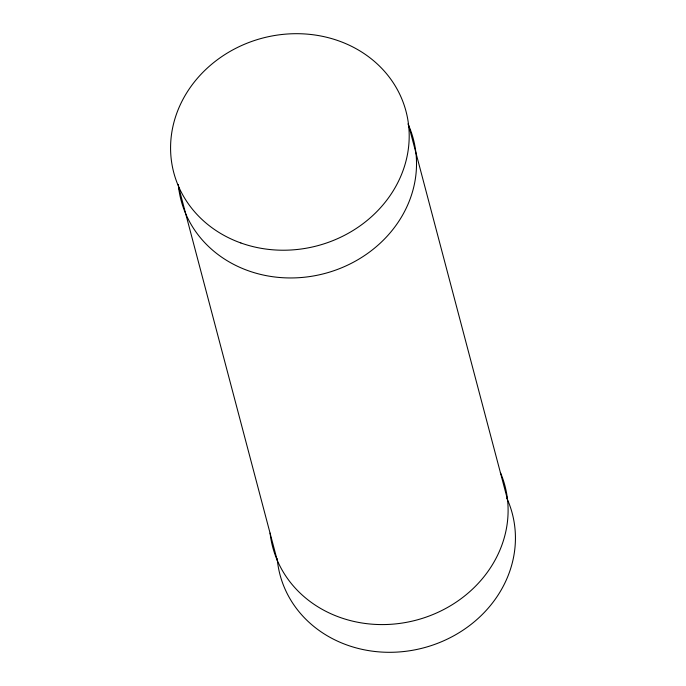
<?xml version="1.0" encoding="UTF-8"?>
<svg xmlns="http://www.w3.org/2000/svg" width="686" height="686" viewBox="0 0 686 686"><rect width="100%" height="100%" fill="white"/><g stroke="black" fill="none" stroke-linecap="round" stroke-linejoin="round"><path stroke-width="1.03" d="M408.787 125.795L507.511 499.537M178.489 186.463L277.213 560.205M506.868 498.259A120.101 107.393 -14.8 0 1 423.459 647.893A120.101 107.393 -14.8 0 1 277.195 558.764M500.368 472.422A120.101 107.393 -14.8 0 1 416.128 620.17A120.101 107.393 -14.8 0 1 270.078 533.091M407.956 123.9A120.101 107.393 -14.8 0 1 324.547 273.543A120.101 107.393 -14.8 0 1 178.283 184.405M240.872 242.973A120.101 107.393 -14.8 0 0 408.599 125.178A120.101 107.393 -14.8 0 0 220.18 57.718A120.101 107.393 -14.8 0 0 240.872 242.973"/></g></svg>
